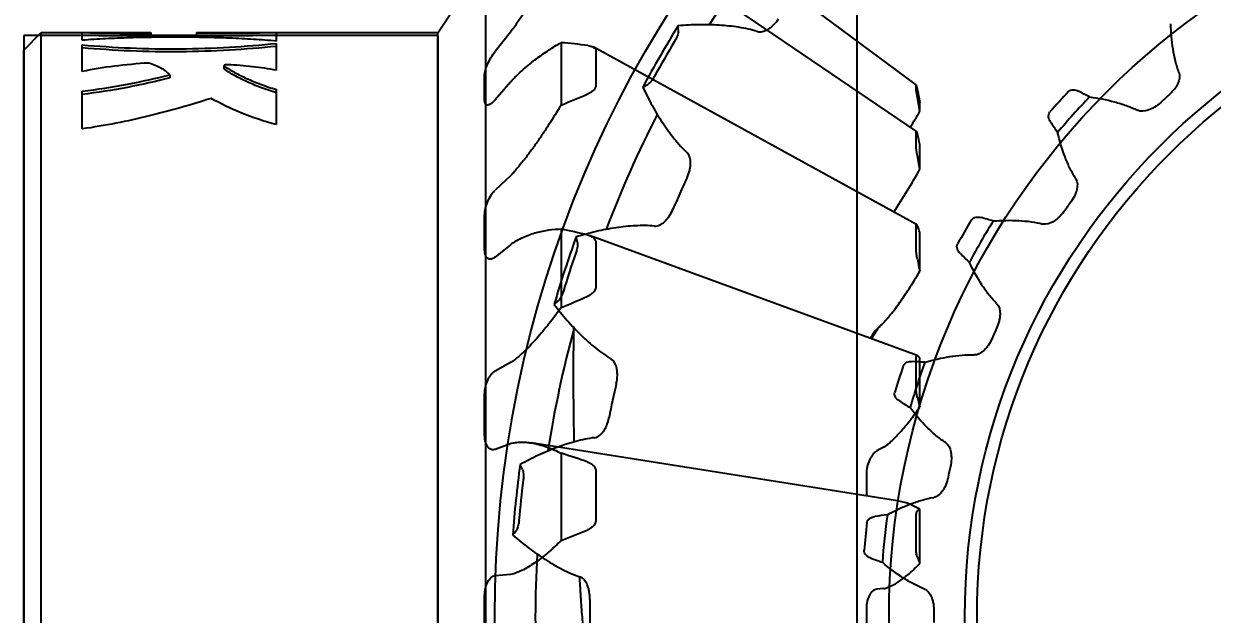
# Model space of a CAD drawing. Header units: inches. Extents: x -116 to 250, y -285 to 80.
# Drawn here: x 21.565 to 23.166, y -192.265 to -191.47 of the extents above; entities that cross this region are included whole.
import ezdxf

# ---------------------------------------------------------------- set-up
doc = ezdxf.new("R2010")
doc.units = ezdxf.units.IN
doc.header["$MEASUREMENT"] = 0
for name, color, linetype in [('LAY0001', 7, 'Continuous'), ('LAYER_CURVE', 7, 'Continuous'), ('LAYER_CUT_FEAT', 7, 'Continuous'), ('LAYER_FEATURE', 7, 'Continuous'), ('trajectories', 3, 'Continuous')]:
    doc.layers.add(name, color=color, linetype=linetype)
doc.dimstyles.get("Standard").update_dxf_attribs({"dimtxt": 0.18, "dimasz": 0.18, "dimexe": 0.18, "dimexo": 0.0625, "dimgap": 0.09, "dimtad": 0, "dimtih": 1, "dimtoh": 1, "dimdec": 4, "dimzin": 0, "dimdsep": 46, "dimtxsty": 'Standard', "dimcen": 0.09, "dimadec": 0, "dimazin": 0, "dimtfac": 1, "dimtdec": 4, "dimtofl": 0, "dimtmove": 0, "dimatfit": 3, "dimfxl": 1, "dimtolj": 1, "dimtzin": 0, "dimarcsym": 0})

# ---------------------------------------------------------------- blocks, each defined once
blk = doc.blocks.new('*D125')
at = {"layer": 'Defpoints', "color": 0, "transparency": 16777216}
for p in [(24.4196, -191.5446), (23.0411, -192.9936)]:
    blk.add_point(p, dxfattribs=at)
at = {"layer": 'trajectories', "color": 0, "lineweight": -2, "transparency": 16777216}
for p, q in [((25.3157, -190.6027), (24.5437, -191.4142)), ((25.4957, -190.6027), (25.3157, -190.6027)), ((23.7304, -192.3591), (23.7304, -192.1791)), ((23.6404, -192.2691), (23.8204, -192.2691))]:
    blk.add_line(p, q, dxfattribs=at)
at = {"layer": 'trajectories', "color": 0, "transparency": 16777216}
blk.add_solid([(24.522, -191.3935), (24.5654, -191.4348), (24.4196, -191.5446)], dxfattribs=at)
at = {"layer": 'trajectories', "color": 0, "transparency": 16777216, "insert": (26.0657, -190.6027), "char_height": 0.18, "attachment_point": 5}
blk.add_mtext('\\A1;∅2.0000', dxfattribs=at)

msp = doc.modelspace()

# ---------------------------------------------------------------- linework, layer by layer
at = {"color": 7, "linetype": 'Continuous'}
for p, q in [((22.7669, -191.55228), (22.3357, -191.23147)), ((22.76708, -191.61476), (22.33438, -191.32083)), ((21.58863, -191.48169), (21.73602, -191.48169)), ((21.64375, -191.49221), (21.64375, -191.48185)), ((21.73602, -191.48169), (21.73602, -191.48655)), ((21.79754, -191.48562), (21.73602, -191.48562)), ((21.79754, -191.48169), (22.12249, -191.48169)), ((21.79754, -191.48169), (21.79754, -191.48628)), ((21.90519, -191.49336), (21.90519, -191.48176)), ((22.22035, -191.48132), (22.19989, -191.5072)), ((21.64375, -191.53427), (21.64375, -191.49835)), ((21.90519, -191.53252), (21.90519, -191.49642)), ((22.76749, -191.74046), (22.33171, -191.50121)), ((21.83475, -191.53066), (21.83475, -191.52648)), ((21.83522, -191.53133), (21.83475, -191.53066)), ((21.76164, -191.5387), (21.76164, -191.54294)), ((22.18574, -191.57313), (22.18574, -191.5389)), ((22.22035, -191.54881), (22.19989, -191.57248)), ((21.64375, -191.61162), (21.64375, -191.56085)), ((21.90519, -191.60577), (21.90519, -191.55858)), ((22.22035, -191.67481), (22.19989, -191.69433)), ((22.18574, -191.77457), (22.18574, -191.72745)), ((22.7682, -191.9168), (22.32705, -191.75529)), ((22.22035, -191.76771), (22.19989, -191.78418)), ((22.72291, -191.8726), (22.71389, -191.88121)), ((22.22035, -191.92647), (22.19989, -191.93773)), ((22.18574, -192.02441), (22.18574, -191.96903)), ((22.22035, -192.03568), (22.19989, -192.04335)), ((22.7417, -192.11265), (22.24851, -192.03461)), ((22.72291, -192.0405), (22.71389, -192.04547)), ((22.69982, -192.07649), (22.69982, -192.09811)), ((22.22035, -192.21167), (22.19989, -192.21356)), ((22.72291, -192.23078), (22.71389, -192.23161)), ((22.18574, -192.29821), (22.18574, -192.23997)), ((22.69982, -192.25772), (22.69982, -192.28045))]:
    msp.add_line(p, q, dxfattribs=at)
for centre, radius, start, end in [((23.73036, -192.26909), 1.51084, 148.18699, 151.81301), ((21.98921, -191.48597), 0.45747, 0.67273, 1.66862), ((23.73036, -192.26909), 1.50404, 148.9759, 151.0241), ((22.17448, -191.13984), 0.47222, 298.34693, 299.31172), ((23.73036, -192.26909), 0.93948, 131.54746, 132.45254), ((23.73036, -192.26909), 1.40303, 155.04245, 156.95755), ((23.73036, -192.26909), 0.93948, 143.54746, 144.45254), ((23.73036, -192.26909), 1.51084, 160.18699, 163.81301), ((21.86444, -191.86509), 0.45747, 12.67273, 13.66862), ((23.73036, -192.26909), 1.50404, 160.9759, 163.0241), ((21.97369, -191.48801), 0.47222, 310.34693, 311.31172), ((22.76665, -191.91979), 0.06446, 142.89805, 143.7947), ((23.73036, -192.26909), 0.93948, 155.54746, 156.45254), ((23.73036, -192.26909), 1.40303, 167.04245, 168.95755), ((23.73036, -192.26909), 1.51084, 172.18699, 175.81301), ((21.82122, -192.26186), 0.45747, 24.67273, 25.66862), ((23.73036, -192.26909), 0.93948, 167.54746, 168.45254), ((23.73036, -192.26909), 1.50404, 172.9759, 175.0241), ((21.84969, -191.87031), 0.47222, 322.34693, 323.31172), ((23.73036, -192.26909), 1.40303, 179.04245, 180.95755), ((23.73036, -192.26909), 0.93948, 179.54746, 180.45254)]:
    msp.add_arc(centre, radius, start, end, dxfattribs=at)
for points, knots in [([(22.5528, -191.4804), (22.55743, -191.48184), (22.5645, -191.47942), (22.57108, -191.47488), (22.57624, -191.47041), (22.57963, -191.46639), (22.58167, -191.46349)], [0, 0, 0, 0, 0.416405, 0.5515043, 0.6957139, 1, 1, 1, 1]), ([(21.64375, -191.48185), (21.65869, -191.482), (21.68944, -191.48243), (21.7202, -191.48261), (21.73602, -191.48261)], [0, 0, 0, 0, 0.4856606, 1, 1, 1, 1]), ([(21.73602, -191.48655), (21.7202, -191.48655), (21.68944, -191.48637), (21.65869, -191.48594), (21.64375, -191.48578)], [0, 0, 0, 0, 0.5143393, 1, 1, 1, 1]), ([(21.79754, -191.48234), (21.81605, -191.48243), (21.8435, -191.48237), (21.87938, -191.48201), (21.89676, -191.48182), (21.90519, -191.48176)], [0, 0, 0, 0, 0.5158149, 0.7649693, 1, 1, 1, 1]), ([(21.90519, -191.48569), (21.89676, -191.48576), (21.87938, -191.48595), (21.8435, -191.48631), (21.81605, -191.48637), (21.79754, -191.48628)], [0, 0, 0, 0, 0.2350318, 0.4841851, 1, 1, 1, 1]), ([(22.44665, -191.4806), (22.44666, -191.48134), (22.44637, -191.48312), (22.44541, -191.48614), (22.44376, -191.48987), (22.44232, -191.49251), (22.44148, -191.49391)], [0, 0, 0, 0, 0.1535913, 0.3724324, 0.6608277, 1, 1, 1, 1]), ([(22.5528, -191.4804), (22.54875, -191.47914), (22.54047, -191.47699), (22.5234, -191.47376), (22.50128, -191.47146), (22.4741, -191.47095), (22.45575, -191.47189), (22.44649, -191.47265)], [0, 0, 0, 0, 0.1186665, 0.2393382, 0.4861728, 0.7399325, 1, 1, 1, 1]), ([(23.12104, -191.53597), (23.11914, -191.53093), (23.11599, -191.52044), (23.11162, -191.49845), (23.11026, -191.48142), (23.10997, -191.46994)], [0, 0, 0, 0, 0.2403234, 0.4875091, 1, 1, 1, 1]), ([(21.90519, -191.49336), (21.89501, -191.49238), (21.8741, -191.49078), (21.84208, -191.48923), (21.80898, -191.48831), (21.77528, -191.48795), (21.74148, -191.48809), (21.70806, -191.48876), (21.67551, -191.49002), (21.65418, -191.49137), (21.64375, -191.49221)], [0, 0, 0, 0, 0.1172736, 0.240335, 0.3674672, 0.4968581, 0.6266521, 0.7549856, 0.8800227, 1, 1, 1, 1]), ([(21.64375, -191.49835), (21.66524, -191.5002), (21.70914, -191.50311), (21.77537, -191.50424), (21.84107, -191.50197), (21.88423, -191.49848), (21.90519, -191.49642)], [0, 0, 0, 0, 0.247147, 0.5039282, 0.7587093, 1, 1, 1, 1]), ([(21.90519, -191.50043), (21.88423, -191.5025), (21.84107, -191.50601), (21.77538, -191.5083), (21.70914, -191.50716), (21.66524, -191.50423), (21.64375, -191.50237)], [0, 0, 0, 0, 0.2412916, 0.4960722, 0.7528528, 1, 1, 1, 1]), ([(22.18574, -191.5389), (22.18574, -191.53786), (22.18598, -191.53558), (22.18681, -191.53196), (22.18813, -191.52795), (22.19053, -191.52216), (22.19428, -191.51506), (22.19792, -191.50969), (22.19989, -191.5072)], [0, 0, 0, 0, 0.0886917, 0.1949607, 0.3161331, 0.4485262, 0.7292455, 1, 1, 1, 1]), ([(21.73315, -191.52281), (21.71775, -191.5238), (21.6878, -191.52653), (21.65808, -191.53129), (21.64375, -191.53427)], [0, 0, 0, 0, 0.5132453, 1, 1, 1, 1]), ([(21.76164, -191.5387), (21.7583, -191.53514), (21.75182, -191.53058), (21.74193, -191.52587), (21.7362, -191.52379), (21.73315, -191.52281)], [0, 0, 0, 0, 0.445174, 0.7083168, 1, 1, 1, 1]), ([(21.83945, -191.52509), (21.83886, -191.52506), (21.83798, -191.52507), (21.83687, -191.52523), (21.83616, -191.5254), (21.83557, -191.52561), (21.83513, -191.52587), (21.83483, -191.52615), (21.83475, -191.52638), (21.83475, -191.52648)], [0, 0, 0, 0, 0.3432788, 0.5035566, 0.6466954, 0.7680182, 0.8654081, 0.9402713, 1, 1, 1, 1]), ([(21.83475, -191.52648), (21.83475, -191.52654), (21.83481, -191.52682), (21.83504, -191.52703), (21.83522, -191.52715)], [0, 0, 0, 0, 0.2086356, 1, 1, 1, 1]), ([(21.83522, -191.52715), (21.83963, -191.5301), (21.84942, -191.53595), (21.86572, -191.54405), (21.88454, -191.55184), (21.89806, -191.55642), (21.90519, -191.55858)], [0, 0, 0, 0, 0.2065483, 0.4438926, 0.7093563, 1, 1, 1, 1]), ([(21.90519, -191.56295), (21.89806, -191.56077), (21.88453, -191.55616), (21.86572, -191.54833), (21.84941, -191.54018), (21.83962, -191.5343), (21.83522, -191.53133)], [0, 0, 0, 0, 0.2905521, 0.5559767, 0.7933485, 1, 1, 1, 1]), ([(21.90519, -191.53252), (21.89456, -191.53062), (21.87269, -191.52754), (21.85069, -191.52574), (21.83945, -191.52509)], [0, 0, 0, 0, 0.4894518, 1, 1, 1, 1]), ([(21.64375, -191.56085), (21.66422, -191.55836), (21.70377, -191.5521), (21.74284, -191.5434), (21.76164, -191.5387)], [0, 0, 0, 0, 0.5154955, 1, 1, 1, 1]), ([(21.76164, -191.54294), (21.74284, -191.54767), (21.70377, -191.55643), (21.66422, -191.56272), (21.64375, -191.56523)], [0, 0, 0, 0, 0.4845152, 1, 1, 1, 1]), ([(22.4146, -191.54047), (22.41381, -191.54189), (22.41224, -191.54447), (22.40984, -191.54776), (22.4077, -191.5501), (22.4063, -191.55125), (22.40566, -191.55161)], [0, 0, 0, 0, 0.3391728, 0.6275678, 0.8464086, 1, 1, 1, 1]), ([(23.12104, -191.53597), (23.12274, -191.54046), (23.121, -191.54755), (23.11721, -191.55448), (23.11339, -191.55996), (23.10985, -191.56368), (23.10726, -191.56598)], [0, 0, 0, 0, 0.4195272, 0.554308, 0.697813, 1, 1, 1, 1]), ([(22.39869, -191.55544), (22.40267, -191.56384), (22.41102, -191.5802), (22.42506, -191.60349), (22.43811, -191.62149), (22.44944, -191.63465), (22.45544, -191.64076), (22.45856, -191.64363)], [0, 0, 0, 0, 0.2600676, 0.5138273, 0.7606619, 0.8813335, 1, 1, 1, 1]), ([(21.81721, -191.57052), (21.78978, -191.57933), (21.73257, -191.59575), (21.67411, -191.60728), (21.64375, -191.61162)], [0, 0, 0, 0, 0.4843943, 1, 1, 1, 1]), ([(21.90519, -191.60577), (21.889, -191.60146), (21.8589, -191.59136), (21.83023, -191.57774), (21.81721, -191.57052)], [0, 0, 0, 0, 0.5294456, 1, 1, 1, 1]), ([(22.18827, -191.57912), (22.18786, -191.57894), (22.18707, -191.57835), (22.18628, -191.57698), (22.18582, -191.57519), (22.18574, -191.57386), (22.18574, -191.57313)], [0, 0, 0, 0, 0.1968451, 0.4176367, 0.6823621, 1, 1, 1, 1]), ([(22.19989, -191.57248), (22.19884, -191.57369), (22.19682, -191.5758), (22.19406, -191.57792), (22.19197, -191.57896), (22.19061, -191.57937), (22.18937, -191.57945), (22.18861, -191.57927), (22.18827, -191.57912)], [0, 0, 0, 0, 0.3418265, 0.6216536, 0.7368435, 0.8362676, 0.9224171, 1, 1, 1, 1]), ([(23.00045, -191.56856), (23.01183, -191.57005), (23.02863, -191.57318), (23.05004, -191.57982), (23.06014, -191.58405), (23.06495, -191.58647)], [0, 0, 0, 0, 0.512491, 0.7596766, 1, 1, 1, 1]), ([(23.09624, -191.57591), (23.09368, -191.57824), (23.08961, -191.58137), (23.08376, -191.58459), (23.07648, -191.58764), (23.06924, -191.58863), (23.06495, -191.58647)], [0, 0, 0, 0, 0.302187, 0.445692, 0.5804728, 1, 1, 1, 1]), ([(22.98193, -191.67867), (22.97902, -191.67414), (22.97376, -191.66454), (22.96492, -191.64394), (22.96005, -191.62756), (22.95737, -191.61639)], [0, 0, 0, 0, 0.2403234, 0.4875091, 1, 1, 1, 1]), ([(22.45835, -191.67708), (22.45984, -191.67387), (22.46163, -191.66893), (22.46292, -191.66222), (22.46356, -191.65426), (22.46212, -191.64692), (22.45856, -191.64363)], [0, 0, 0, 0, 0.3042851, 0.4484948, 0.5835942, 1, 1, 1, 1]), ([(22.98193, -191.67867), (22.98453, -191.68272), (22.9843, -191.69001), (22.98203, -191.69757), (22.97943, -191.70373), (22.97675, -191.70811), (22.9747, -191.71089)], [0, 0, 0, 0, 0.4195272, 0.554308, 0.697813, 1, 1, 1, 1]), ([(22.18574, -191.72745), (22.18574, -191.72607), (22.18595, -191.72316), (22.18708, -191.71708), (22.18966, -191.70944), (22.19341, -191.70233), (22.19699, -191.69739), (22.19891, -191.69527), (22.19989, -191.69433)], [0, 0, 0, 0, 0.1131616, 0.2370756, 0.503175, 0.7676271, 0.8895373, 1, 1, 1, 1]), ([(22.41456, -191.74247), (22.41938, -191.74291), (22.4258, -191.73907), (22.43129, -191.73326), (22.43541, -191.72781), (22.43789, -191.72318), (22.43927, -191.71992)], [0, 0, 0, 0, 0.4164051, 0.5515043, 0.6957139, 1, 1, 1, 1]), ([(22.96597, -191.7229), (22.96396, -191.72571), (22.96063, -191.72962), (22.95557, -191.73399), (22.94909, -191.73849), (22.94222, -191.74096), (22.93757, -191.73974)], [0, 0, 0, 0, 0.302187, 0.445692, 0.5804728, 1, 1, 1, 1]), ([(22.41456, -191.74247), (22.41034, -191.74207), (22.40178, -191.7417), (22.38441, -191.74208), (22.36231, -191.74443), (22.33561, -191.74958), (22.31786, -191.75432), (22.30896, -191.75699)], [0, 0, 0, 0, 0.1186665, 0.2393382, 0.4861728, 0.7399325, 1, 1, 1, 1]), ([(22.87075, -191.73562), (22.88219, -191.73472), (22.89928, -191.73429), (22.9216, -191.73633), (22.93236, -191.73837), (22.93757, -191.73974)], [0, 0, 0, 0, 0.512491, 0.7596766, 1, 1, 1, 1]), ([(22.31077, -191.76473), (22.31093, -191.76545), (22.31102, -191.76725), (22.31071, -191.77041), (22.30987, -191.77439), (22.30901, -191.77728), (22.30848, -191.77882)], [0, 0, 0, 0, 0.1535913, 0.3724324, 0.6608277, 1, 1, 1, 1]), ([(22.19143, -191.7868), (22.19099, -191.78666), (22.19013, -191.78628), (22.18855, -191.78504), (22.18699, -191.78262), (22.18594, -191.77888), (22.18574, -191.77608), (22.18574, -191.77457)], [0, 0, 0, 0, 0.0957931, 0.1949139, 0.4163313, 0.6835728, 1, 1, 1, 1]), ([(22.19989, -191.78418), (22.19918, -191.78475), (22.19777, -191.78574), (22.19556, -191.78675), (22.19342, -191.78716), (22.19204, -191.78699), (22.19143, -191.7868)], [0, 0, 0, 0, 0.2974583, 0.5587177, 0.7891442, 1, 1, 1, 1]), ([(22.87554, -191.84718), (22.87175, -191.84336), (22.8646, -191.83506), (22.85167, -191.81674), (22.8435, -191.80174), (22.83856, -191.79137)], [0, 0, 0, 0, 0.2403234, 0.4875091, 1, 1, 1, 1]), ([(22.29186, -191.82995), (22.29139, -191.83151), (22.29039, -191.83436), (22.28872, -191.83807), (22.28712, -191.84081), (22.28599, -191.84222), (22.28543, -191.84271)], [0, 0, 0, 0, 0.3391728, 0.6275678, 0.8464086, 1, 1, 1, 1]), ([(22.27942, -191.84791), (22.28505, -191.85529), (22.29662, -191.86956), (22.3152, -191.88942), (22.3317, -191.90432), (22.34553, -191.91484), (22.35267, -191.91956), (22.35631, -191.92172)], [0, 0, 0, 0, 0.2600676, 0.5138273, 0.7606619, 0.8813335, 1, 1, 1, 1]), ([(22.87554, -191.84718), (22.87892, -191.8506), (22.88021, -191.85778), (22.87956, -191.86565), (22.8783, -191.87221), (22.87659, -191.87705), (22.87515, -191.8802)], [0, 0, 0, 0, 0.4195272, 0.554308, 0.697813, 1, 1, 1, 1]), ([(22.71389, -191.88121), (22.71216, -191.88286), (22.70891, -191.88684), (22.70634, -191.89127), (22.70515, -191.89371)], [0, 0, 0, 0, 0.4680936, 1, 1, 1, 1]), ([(22.70714, -191.89444), (22.70769, -191.89329), (22.70989, -191.88888), (22.71248, -191.88466), (22.71464, -191.88171)], [0, 0, 0, 0, 0.2585445, 1, 1, 1, 1]), ([(22.71524, -191.8809), (22.71568, -191.88032), (22.71739, -191.87814), (22.71926, -191.87608), (22.72073, -191.87467)], [0, 0, 0, 0, 0.2635592, 1, 1, 1, 1]), ([(22.86912, -191.89376), (22.86773, -191.89693), (22.86528, -191.90144), (22.86125, -191.90677), (22.85584, -191.91252), (22.84963, -191.91636), (22.84484, -191.91614)], [0, 0, 0, 0, 0.302187, 0.445692, 0.5804728, 1, 1, 1, 1]), ([(22.77862, -191.926), (22.78963, -191.92274), (22.80625, -191.91877), (22.82851, -191.91612), (22.83946, -191.91588), (22.84484, -191.91614)], [0, 0, 0, 0, 0.5124911, 0.7596771, 1, 1, 1, 1]), ([(22.36306, -191.95449), (22.36385, -191.95104), (22.36457, -191.94583), (22.36444, -191.939), (22.36341, -191.93108), (22.36048, -191.9242), (22.35631, -191.92172)], [0, 0, 0, 0, 0.3042861, 0.4484957, 0.5835949, 1, 1, 1, 1]), ([(22.18574, -191.96903), (22.18574, -191.96578), (22.18652, -191.95925), (22.18903, -191.95154), (22.19191, -191.94601), (22.19433, -191.94251), (22.19695, -191.93971), (22.1989, -191.93827), (22.19989, -191.93773)], [0, 0, 0, 0, 0.2733171, 0.5485896, 0.6780236, 0.7976579, 0.9052915, 1, 1, 1, 1]), ([(22.8065, -192.03413), (22.802, -192.03118), (22.79328, -192.02454), (22.77682, -192.00932), (22.76571, -191.99634), (22.75873, -191.98723)], [0, 0, 0, 0, 0.2403234, 0.4875091, 1, 1, 1, 1]), ([(22.33382, -192.02754), (22.33863, -192.02698), (22.34411, -192.02188), (22.34827, -192.01506), (22.35117, -192.00888), (22.35263, -192.00383), (22.35331, -192.00036)], [0, 0, 0, 0, 0.4164056, 0.5515049, 0.6957147, 1, 1, 1, 1]), ([(22.19581, -192.04385), (22.19509, -192.04374), (22.19363, -192.04331), (22.19165, -192.04203), (22.18991, -192.04017), (22.18784, -192.03684), (22.18614, -192.0315), (22.18574, -192.02688), (22.18574, -192.02441)], [0, 0, 0, 0, 0.0926311, 0.1900638, 0.2964665, 0.4143226, 0.6860754, 1, 1, 1, 1]), ([(22.33382, -192.02754), (22.32961, -192.02804), (22.32117, -192.02945), (22.30426, -192.03344), (22.28312, -192.04033), (22.25807, -192.05092), (22.2417, -192.05925), (22.23355, -192.0637)], [0, 0, 0, 0, 0.1186665, 0.2393382, 0.4861728, 0.7399325, 1, 1, 1, 1]), ([(22.19989, -192.04335), (22.19923, -192.0436), (22.19787, -192.04395), (22.19647, -192.04394), (22.19581, -192.04385)], [0, 0, 0, 0, 0.5127762, 1, 1, 1, 1]), ([(22.71389, -192.04547), (22.71291, -192.046), (22.71097, -192.04743), (22.70837, -192.0502), (22.70597, -192.05366), (22.7031, -192.05913), (22.70059, -192.06678), (22.69982, -192.07326), (22.69982, -192.07649)], [0, 0, 0, 0, 0.0946964, 0.2022195, 0.3216687, 0.4508928, 0.7259777, 1, 1, 1, 1]), ([(22.8065, -192.03413), (22.81051, -192.03677), (22.81327, -192.04353), (22.81427, -192.05136), (22.8144, -192.05804), (22.81373, -192.06313), (22.81299, -192.06651)], [0, 0, 0, 0, 0.4195263, 0.5543071, 0.6978123, 1, 1, 1, 1]), ([(22.23693, -192.0709), (22.23724, -192.07157), (22.2377, -192.07332), (22.23805, -192.07647), (22.23806, -192.08054), (22.23781, -192.08355), (22.23762, -192.08516)], [0, 0, 0, 0, 0.1535913, 0.3724324, 0.6608277, 1, 1, 1, 1]), ([(22.8099, -192.08102), (22.80921, -192.08441), (22.80775, -192.08934), (22.80491, -192.09538), (22.80082, -192.10213), (22.79554, -192.10718), (22.7908, -192.10796)], [0, 0, 0, 0, 0.302187, 0.445692, 0.5804728, 1, 1, 1, 1]), ([(22.69982, -192.09811), (22.69982, -192.09883), (22.69989, -192.10154), (22.70025, -192.10425), (22.70072, -192.1062)], [0, 0, 0, 0, 0.2618736, 1, 1, 1, 1]), ([(22.72809, -192.13138), (22.73817, -192.1259), (22.7536, -192.11856), (22.77483, -192.11134), (22.78549, -192.10883), (22.7908, -192.10796)], [0, 0, 0, 0, 0.512491, 0.7596766, 1, 1, 1, 1]), ([(22.232, -192.13863), (22.23185, -192.14025), (22.23147, -192.14324), (22.23061, -192.14722), (22.22961, -192.15024), (22.2288, -192.15185), (22.22836, -192.15244)], [0, 0, 0, 0, 0.3391728, 0.6275678, 0.8464086, 1, 1, 1, 1]), ([(22.22355, -192.15878), (22.2306, -192.16483), (22.24489, -192.17638), (22.26718, -192.19195), (22.28643, -192.20308), (22.30214, -192.2105), (22.3101, -192.21364), (22.31412, -192.21499)], [0, 0, 0, 0, 0.2600676, 0.5138273, 0.7606619, 0.8813335, 1, 1, 1, 1]), ([(22.77784, -192.23135), (22.77282, -192.22939), (22.76292, -192.22472), (22.74365, -192.21325), (22.73008, -192.20286), (22.72136, -192.1954)], [0, 0, 0, 0, 0.2403234, 0.4875091, 1, 1, 1, 1]), ([(22.18574, -192.23997), (22.18574, -192.23669), (22.18641, -192.23041), (22.18892, -192.22316), (22.19187, -192.21852), (22.19431, -192.21593), (22.19699, -192.21419), (22.19895, -192.21365), (22.19989, -192.21356)], [0, 0, 0, 0, 0.3050809, 0.583392, 0.7056644, 0.8147802, 0.9117238, 1, 1, 1, 1]), ([(22.32753, -192.24564), (22.32759, -192.2421), (22.32721, -192.23686), (22.32566, -192.23021), (22.32301, -192.22267), (22.31871, -192.21655), (22.31412, -192.21499)], [0, 0, 0, 0, 0.3042861, 0.4484957, 0.5835949, 1, 1, 1, 1]), ([(22.71389, -192.23161), (22.71295, -192.2317), (22.71101, -192.23224), (22.70835, -192.23395), (22.70593, -192.2365), (22.70299, -192.24108), (22.70049, -192.24825), (22.69982, -192.25447), (22.69982, -192.25772)], [0, 0, 0, 0, 0.0884545, 0.1854835, 0.2945615, 0.4166936, 0.694673, 1, 1, 1, 1]), ([(22.77784, -192.23135), (22.78231, -192.23309), (22.78642, -192.23913), (22.78902, -192.24658), (22.79054, -192.25309), (22.79094, -192.25821), (22.79092, -192.26167)], [0, 0, 0, 0, 0.4195272, 0.554308, 0.697813, 1, 1, 1, 1])]:
    msp.add_open_spline(points, degree=3, knots=knots, dxfattribs=at)
at = {"layer": 'LAY0001', "color": 6, "linetype": 'Continuous'}
msp.add_line((22.12249, -191.48562), (21.56501, -191.48562), dxfattribs=at)
at = {"layer": 'LAY0001', "color": 7, "linetype": 'Continuous'}
for p, q in [((21.56501, -191.48562), (21.56501, -193.05255)), ((22.12249, -191.48562), (22.12249, -193.05255))]:
    msp.add_line(p, q, dxfattribs=at)
msp.add_circle((23.73036, -192.26909), 0.8814, dxfattribs=at)
at = {"layer": 'LAYER_CURVE', "color": 4, "linetype": 'Continuous'}
for p, q in [((22.30903, -191.75684), (22.30902, -191.75693)), ((22.31326, -192.21471), (22.31328, -192.21504))]:
    msp.add_line(p, q, dxfattribs=at)
msp.add_circle((23.73036, -192.26909), 1.53097, dxfattribs=at)
for start, end in [(140.71428, 147.2858), (152.71428, 159.2858), (164.71428, 171.2858), (176.71428, 183.2858)]:
    msp.add_arc((23.73036, -192.26909), 1.47638, start, end, dxfattribs=at)
for points in [[(22.3055, -191.87893), (22.30548, -191.88111), (22.30542, -191.88545), (22.30535, -191.89099), (22.3053, -191.89467), (22.30528, -191.89707), (22.30525, -191.90056), (22.30522, -191.90455), (22.30517, -191.91114), (22.30509, -191.91931), (22.30506, -191.93244), (22.305, -191.94884), (22.3051, -191.96855), (22.30522, -191.98338), (22.30532, -191.99321), (22.30537, -191.99739), (22.30539, -192.00055), (22.30545, -192.00438), (22.30557, -192.01139), (22.30573, -192.02124), (22.30586, -192.02917), (22.30593, -192.03313)], [(22.31328, -192.21504), (22.31335, -192.21614), (22.31348, -192.21833), (22.31366, -192.22116), (22.31377, -192.22296), (22.31385, -192.22428), (22.314, -192.2267), (22.31418, -192.22936), (22.31446, -192.23381), (22.31481, -192.23931), (22.31541, -192.24814), (22.31615, -192.25917), (22.31712, -192.27241), (22.31786, -192.28237), (22.31837, -192.28895), (22.31858, -192.29178), (22.31874, -192.29384), (22.31896, -192.29663), (22.31938, -192.30185), (22.31997, -192.30913), (22.32045, -192.31501), (22.32068, -192.31795)]]:
    msp.add_open_spline(points, degree=3, knots=[0, 0, 0, 0, 0.0625, 0.125, 0.15625, 0.171875, 0.1875, 0.21875, 0.25, 0.3125, 0.375, 0.5, 0.625, 0.75, 0.78125, 0.8125, 0.828125, 0.84375, 0.875, 0.9375, 1, 1, 1, 1], dxfattribs=at)
at = {"layer": 'LAYER_CUT_FEAT', "color": 7, "linetype": 'Continuous'}
for p, q in [((22.28878, -191.49542), (22.28878, -191.5794)), ((22.33566, -191.50683), (22.33566, -191.55305)), ((22.76688, -191.55233), (22.7669, -191.55228)), ((22.76688, -191.55939), (22.76688, -191.55233)), ((22.76853, -191.56927), (22.76688, -191.55939)), ((22.7669, -191.55228), (22.76853, -191.55939)), ((22.76853, -191.55939), (22.77204, -191.57616)), ((22.77204, -191.5877), (22.76853, -191.56927)), ((22.77204, -191.5877), (22.77204, -191.57616)), ((22.76688, -191.63593), (22.76688, -191.61543)), ((22.77204, -191.66594), (22.77204, -191.63245)), ((22.77204, -191.66594), (22.76853, -191.64765)), ((22.28878, -191.74641), (22.28878, -191.85224)), ((22.32489, -191.75463), (22.32706, -191.75529)), ((22.76688, -191.77444), (22.76688, -191.74251)), ((22.77204, -191.80322), (22.77204, -191.75106)), ((22.33566, -191.76541), (22.33566, -191.82364)), ((22.7682, -191.9168), (22.76853, -191.91702)), ((22.76688, -191.96137), (22.76688, -191.92114)), ((22.77204, -191.9861), (22.77204, -191.92037)), ((22.28878, -192.04856), (22.28878, -192.16587)), ((22.33566, -192.07329), (22.33566, -192.13784)), ((22.76853, -192.12628), (22.77204, -192.12382)), ((22.77204, -192.19668), (22.77204, -192.12382)), ((22.76688, -192.17842), (22.76688, -192.13383))]:
    msp.add_line(p, q, dxfattribs=at)
msp.add_circle((23.73036, -192.26909), 0.89786, dxfattribs=at)
for centre, radius, start, end in [((22.20154, -192.50309), 1.01144, 82.99502, 85.0517), ((21.76607, -190.26657), 1.41307, 291.71022, 293.29497), ((23.82662, -192.35576), 1.16698, 137.08956, 138.91044), ((22.24735, -192.98265), 1.60213, 61.96183, 62.57259), ((23.73036, -192.26909), 1.01169, 136.17688, 139.82312), ((19.26058, -189.46468), 4.10336, 328.49113, 328.84291), ((24.285, -190.71961), 1.60213, 213.42741, 214.03817), ((19.62899, -192.44404), 3.24614, 14.47857, 14.72417), ((23.84254, -192.33385), 1.16698, 149.08956, 150.91044), ((23.73036, -192.26909), 1.01169, 148.17688, 151.82312), ((22.42812, -193.27539), 1.60213, 73.96183, 74.57259), ((22.11386, -192.59848), 0.86984, 75.95912, 78.39848), ((22.11398, -192.00692), 0.70605, 21.24702, 22.01916), ((26.89274, -190.91077), 4.21624, 191.99287, 192.22016), ((23.95073, -190.63815), 1.60213, 225.42741, 226.03817), ((21.8763, -190.8347), 1.09796, 292.06641, 294.11483), ((22.71739, -191.97394), 0.07652, 44.428, 48.06487), ((23.85355, -192.30911), 1.16698, 161.08956, 162.91044), ((23.73036, -192.26909), 1.01169, 160.17688, 163.82312), ((22.6658, -193.52416), 1.60213, 85.96183, 86.57259), ((23.60682, -190.62798), 1.60213, 237.42741, 238.03817), ((24.33326, -191.55202), 1.62045, 195.06796, 195.5379), ((22.03602, -192.87967), 0.86869, 70.57695, 73.08363), ((22.95, -193.71807), 1.60213, 97.96183, 98.57259), ((23.73036, -192.26909), 1.01169, 172.17688, 175.82312), ((21.95708, -191.27702), 0.94873, 290.46447, 292.81052), ((23.85918, -192.28263), 1.16698, 173.08956, 174.91044), ((23.26832, -190.68953), 1.60213, 249.42741, 250.03817), ((23.14389, -192.02949), 0.40771, 202.97821, 204.20984)]:
    msp.add_arc(centre, radius, start, end, dxfattribs=at)
for points, knots in [([(22.28878, -191.37408), (22.28337, -191.38344), (22.27515, -191.3974), (22.26397, -191.41585), (22.25549, -191.42953), (22.24691, -191.44302), (22.23823, -191.45625), (22.22945, -191.46905), (22.22347, -191.47737), (22.22035, -191.48132)], [0, 0, 0, 0, 0.2548444, 0.3818766, 0.5083968, 0.6341373, 0.758716, 0.8813792, 1, 1, 1, 1]), ([(22.22035, -191.54881), (22.2218, -191.54713), (22.22472, -191.54394), (22.23064, -191.53806), (22.23792, -191.5313), (22.24668, -191.52388), (22.25794, -191.51504), (22.2718, -191.50533), (22.28318, -191.4985), (22.28878, -191.49542)], [0, 0, 0, 0, 0.07645, 0.1488732, 0.2871167, 0.4182048, 0.5436098, 0.7798967, 1, 1, 1, 1]), ([(22.32489, -191.4992), (22.32612, -191.49935), (22.32846, -191.4998), (22.3307, -191.50066), (22.33171, -191.50121)], [0, 0, 0, 0, 0.5192314, 1, 1, 1, 1]), ([(22.33171, -191.50121), (22.33228, -191.50152), (22.33333, -191.50221), (22.33462, -191.50354), (22.33546, -191.5051), (22.33566, -191.50626), (22.33566, -191.50683)], [0, 0, 0, 0, 0.2699893, 0.5223085, 0.7620867, 1, 1, 1, 1]), ([(22.33566, -191.55305), (22.33566, -191.55422), (22.33489, -191.55673), (22.33237, -191.55986), (22.32893, -191.56248), (22.32628, -191.56385), (22.32489, -191.56445)], [0, 0, 0, 0, 0.2151168, 0.4583982, 0.7234199, 1, 1, 1, 1]), ([(22.9719, -191.56122), (22.97272, -191.56034), (22.97486, -191.55902), (22.97849, -191.55856), (22.98205, -191.55916), (22.98427, -191.56006), (22.98533, -191.56061)], [0, 0, 0, 0, 0.2509482, 0.5013952, 0.7510282, 1, 1, 1, 1]), ([(22.28878, -191.5794), (22.28341, -191.5882), (22.27523, -191.60124), (22.26401, -191.61826), (22.25554, -191.63064), (22.24696, -191.64263), (22.23829, -191.65414), (22.2309, -191.66327), (22.22495, -191.67013), (22.2219, -191.67332), (22.22035, -191.67481)], [0, 0, 0, 0, 0.2629816, 0.3923895, 0.5200404, 0.6455571, 0.7684135, 0.8875216, 0.9451361, 1, 1, 1, 1]), ([(22.94789, -191.60219), (22.94723, -191.6012), (22.94611, -191.59908), (22.94513, -191.5956), (22.94522, -191.59194), (22.9463, -191.58968), (22.94709, -191.58878)], [0, 0, 0, 0, 0.2489724, 0.4986051, 0.7490518, 1, 1, 1, 1]), ([(22.76688, -191.61543), (22.76688, -191.61536), (22.76688, -191.61525), (22.76689, -191.61507), (22.76692, -191.61492), (22.76695, -191.6148), (22.76701, -191.61472), (22.76706, -191.61474), (22.76708, -191.61476)], [0, 0, 0, 0, 0.2415358, 0.4442514, 0.676257, 0.8273555, 0.9160268, 1, 1, 1, 1]), ([(22.76708, -191.61476), (22.76713, -191.61479), (22.76723, -191.61495), (22.76738, -191.61524), (22.76754, -191.61565), (22.76779, -191.61639), (22.76813, -191.61751), (22.76839, -191.61847), (22.76853, -191.61899)], [0, 0, 0, 0, 0.0441699, 0.1175742, 0.217506, 0.3400919, 0.6405805, 1, 1, 1, 1]), ([(22.76853, -191.64765), (22.76832, -191.64657), (22.76793, -191.64439), (22.76741, -191.64122), (22.76708, -191.63873), (22.76692, -191.63699), (22.76688, -191.63625), (22.76688, -191.63593)], [0, 0, 0, 0, 0.2806514, 0.5588694, 0.8126842, 0.9180309, 1, 1, 1, 1]), ([(22.73688, -191.72365), (22.74305, -191.7143), (22.755, -191.6952), (22.7664, -191.67577), (22.77204, -191.66594)], [0, 0, 0, 0, 0.497219, 1, 1, 1, 1]), ([(22.76688, -191.74251), (22.76688, -191.74216), (22.7669, -191.74158), (22.76699, -191.74092), (22.76713, -191.74059), (22.76723, -191.74045), (22.76737, -191.7404), (22.76745, -191.74044), (22.76749, -191.74046)], [0, 0, 0, 0, 0.4436204, 0.73435, 0.8276056, 0.8933826, 0.9445143, 1, 1, 1, 1]), ([(22.76749, -191.74046), (22.76758, -191.74051), (22.76777, -191.7407), (22.76813, -191.74128), (22.76837, -191.74182), (22.76853, -191.74221)], [0, 0, 0, 0, 0.1543912, 0.375493, 1, 1, 1, 1]), ([(22.8413, -191.73438), (22.84192, -191.73335), (22.84374, -191.73162), (22.84719, -191.73041), (22.8508, -191.73026), (22.85316, -191.73068), (22.85431, -191.73099)], [0, 0, 0, 0, 0.2509482, 0.5013952, 0.7510282, 1, 1, 1, 1]), ([(22.22035, -191.76771), (22.22179, -191.76655), (22.2247, -191.76445), (22.23063, -191.76096), (22.23792, -191.75729), (22.2467, -191.75382), (22.25803, -191.75024), (22.27204, -191.74737), (22.28328, -191.7465), (22.28878, -191.74641)], [0, 0, 0, 0, 0.0762133, 0.14768, 0.2835266, 0.4124032, 0.5363132, 0.7730669, 1, 1, 1, 1]), ([(22.32705, -191.75529), (22.3282, -191.75571), (22.33039, -191.75674), (22.33321, -191.75897), (22.33517, -191.76193), (22.33566, -191.76426), (22.33566, -191.76541)], [0, 0, 0, 0, 0.2594372, 0.5105506, 0.7551323, 1, 1, 1, 1]), ([(22.82633, -191.77945), (22.82549, -191.77862), (22.82394, -191.77678), (22.82226, -191.77358), (22.82159, -191.76998), (22.82218, -191.76754), (22.82276, -191.76649)], [0, 0, 0, 0, 0.2489724, 0.4986051, 0.7490518, 1, 1, 1, 1]), ([(22.76853, -191.78687), (22.76809, -191.78478), (22.76752, -191.7816), (22.76702, -191.77745), (22.76688, -191.77539), (22.76688, -191.77444)], [0, 0, 0, 0, 0.5084958, 0.7712803, 1, 1, 1, 1]), ([(22.72291, -191.8726), (22.72403, -191.87152), (22.72623, -191.86921), (22.7294, -191.86552), (22.73259, -191.86165), (22.73683, -191.85625), (22.74206, -191.84922), (22.74822, -191.8405), (22.7543, -191.83149), (22.76234, -191.81911), (22.76819, -191.80962), (22.77204, -191.80322)], [0, 0, 0, 0, 0.0547314, 0.1122843, 0.1712467, 0.231335, 0.3541969, 0.4797545, 0.6074667, 0.7369344, 1, 1, 1, 1]), ([(22.33566, -191.82364), (22.33566, -191.82506), (22.33497, -191.82798), (22.33247, -191.83171), (22.32899, -191.83471), (22.3263, -191.83621), (22.32489, -191.83684)], [0, 0, 0, 0, 0.2378225, 0.4864717, 0.7419869, 1, 1, 1, 1]), ([(22.28878, -191.85224), (22.28345, -191.85964), (22.27531, -191.87049), (22.26405, -191.8844), (22.25558, -191.89427), (22.247, -191.90359), (22.23834, -191.91228), (22.23093, -191.91887), (22.22497, -191.92359), (22.22191, -191.92561), (22.22035, -191.92647)], [0, 0, 0, 0, 0.2697172, 0.4009007, 0.5292149, 0.6542505, 0.7754564, 0.8916592, 0.9473702, 1, 1, 1, 1]), ([(22.76688, -191.92114), (22.76688, -191.92041), (22.76693, -191.9192), (22.76715, -191.91784), (22.76745, -191.91715), (22.76768, -191.91687), (22.76794, -191.91675), (22.76812, -191.91678), (22.7682, -191.9168)], [0, 0, 0, 0, 0.4437113, 0.7355123, 0.8291017, 0.8965552, 0.9488558, 1, 1, 1, 1]), ([(22.74956, -191.93091), (22.74995, -191.92977), (22.75137, -191.9277), (22.75449, -191.9258), (22.75799, -191.92491), (22.76039, -191.92482), (22.76158, -191.92489)], [0, 0, 0, 0, 0.2509482, 0.5013952, 0.7510282, 1, 1, 1, 1]), ([(22.76853, -191.97328), (22.76805, -191.9715), (22.76747, -191.96861), (22.767, -191.96462), (22.76688, -191.96245), (22.76688, -191.96137)], [0, 0, 0, 0, 0.4595649, 0.7309424, 1, 1, 1, 1]), ([(22.74429, -191.97811), (22.74328, -191.97747), (22.74139, -191.97599), (22.73909, -191.97321), (22.73768, -191.96983), (22.73775, -191.96732), (22.7381, -191.96618)], [0, 0, 0, 0, 0.2489724, 0.4986051, 0.7490518, 1, 1, 1, 1]), ([(22.72291, -192.0405), (22.72404, -192.03988), (22.72625, -192.0384), (22.72941, -192.03586), (22.7326, -192.0331), (22.73685, -192.02913), (22.74209, -192.02377), (22.74825, -192.01694), (22.75432, -192.0097), (22.7624, -191.99949), (22.76822, -191.99153), (22.77204, -191.9861)], [0, 0, 0, 0, 0.0523693, 0.1079115, 0.1651798, 0.2239028, 0.3450192, 0.4700675, 0.5984816, 0.7298235, 1, 1, 1, 1]), ([(22.22035, -192.03568), (22.22151, -192.03524), (22.22388, -192.03455), (22.22748, -192.03396), (22.23104, -192.03364), (22.23457, -192.0335), (22.23809, -192.03353), (22.24274, -192.03382), (22.24621, -192.03424), (22.24851, -192.03461)], [0, 0, 0, 0, 0.1316309, 0.2589436, 0.3841977, 0.5084009, 0.6318364, 0.7547666, 1, 1, 1, 1]), ([(22.24851, -192.03461), (22.25546, -192.03571), (22.26931, -192.03944), (22.28237, -192.04525), (22.28878, -192.04856)], [0, 0, 0, 0, 0.4937384, 1, 1, 1, 1]), ([(22.32489, -192.06041), (22.32629, -192.06091), (22.329, -192.06218), (22.33251, -192.065), (22.33502, -192.06879), (22.33566, -192.07179), (22.33566, -192.07329)], [0, 0, 0, 0, 0.2501083, 0.4991936, 0.7484395, 1, 1, 1, 1]), ([(22.77204, -192.12382), (22.76724, -192.12114), (22.75745, -192.11646), (22.74696, -192.11348), (22.7417, -192.11265)], [0, 0, 0, 0, 0.5075913, 1, 1, 1, 1]), ([(22.33566, -192.13784), (22.33566, -192.13937), (22.335, -192.14246), (22.33251, -192.14642), (22.32902, -192.14948), (22.3263, -192.15096), (22.32489, -192.15155)], [0, 0, 0, 0, 0.249412, 0.500103, 0.7505608, 1, 1, 1, 1]), ([(22.70068, -192.14222), (22.70083, -192.14103), (22.70178, -192.13871), (22.70444, -192.1362), (22.70768, -192.13459), (22.71001, -192.13401), (22.71119, -192.13384)], [0, 0, 0, 0, 0.2509482, 0.5013952, 0.7510282, 1, 1, 1, 1]), ([(22.76688, -192.13383), (22.76688, -192.13282), (22.76696, -192.13104), (22.76731, -192.12876), (22.7678, -192.12722), (22.76827, -192.12648), (22.76853, -192.12628)], [0, 0, 0, 0, 0.3849164, 0.6775328, 0.8751693, 1, 1, 1, 1]), ([(22.28878, -192.16587), (22.28347, -192.17119), (22.27535, -192.17884), (22.26406, -192.18824), (22.25558, -192.19464), (22.247, -192.2004), (22.23831, -192.20543), (22.22953, -192.20943), (22.22342, -192.21139), (22.22035, -192.21167)], [0, 0, 0, 0, 0.2702984, 0.4009688, 0.5284004, 0.6523986, 0.7727492, 0.8889425, 1, 1, 1, 1]), ([(22.70534, -192.18948), (22.70422, -192.18907), (22.70207, -192.18801), (22.69923, -192.18577), (22.69715, -192.18276), (22.6967, -192.18029), (22.6968, -192.1791)], [0, 0, 0, 0, 0.2489724, 0.4986051, 0.7490518, 1, 1, 1, 1]), ([(22.76853, -192.18865), (22.76829, -192.18809), (22.76785, -192.18676), (22.76734, -192.18444), (22.76698, -192.1816), (22.76688, -192.17952), (22.76688, -192.17842)], [0, 0, 0, 0, 0.1755534, 0.4024144, 0.6834216, 1, 1, 1, 1]), ([(22.72291, -192.23078), (22.72401, -192.23068), (22.72621, -192.23021), (22.7294, -192.22905), (22.73259, -192.22767), (22.73684, -192.22553), (22.74209, -192.22238), (22.74826, -192.2181), (22.75434, -192.21333), (22.76243, -192.20632), (22.76824, -192.20064), (22.77204, -192.19668)], [0, 0, 0, 0, 0.0544554, 0.1105856, 0.1678967, 0.2263392, 0.3464214, 0.4703398, 0.5978704, 0.7287898, 1, 1, 1, 1])]:
    msp.add_open_spline(points, degree=3, knots=knots, dxfattribs=at)
at = {"layer": 'LAYER_FEATURE', "color": 7, "linetype": 'Continuous'}
for p, q in [((22.12249, -191.48208), (22.18574, -191.3872)), ((21.56501, -191.50531), (21.58863, -191.48169)), ((21.58863, -193.05649), (21.58863, -191.48169)), ((22.12249, -193.05649), (22.12249, -191.48169)), ((21.56501, -193.03287), (21.56501, -191.50531))]:
    msp.add_line(p, q, dxfattribs=at)
at = {"layer": 'trajectories'}
for p, q in [((22.68711, -190.76909), (22.68711, -193.76909)), ((22.18711, -193.26909), (22.18711, -191.26909))]:
    msp.add_line(p, q, dxfattribs=at)
msp.add_circle((23.73036, -192.26909), 1, dxfattribs=at)

# ---------------------------------------------------------------- dimensions: what is measured, and where the dimension line sits
dim = msp.add_diameter_dim_2p(p1=(23.04109, -192.99359), p2=(24.41963, -191.54458), dimstyle='Standard', dxfattribs=at)
dim.commit()
dim.dimension.update_dxf_attribs({"geometry": '*D125', "text_midpoint": (26.06569, -190.60271), "dimtype": 163})

doc.saveas('drawing.dxf')
